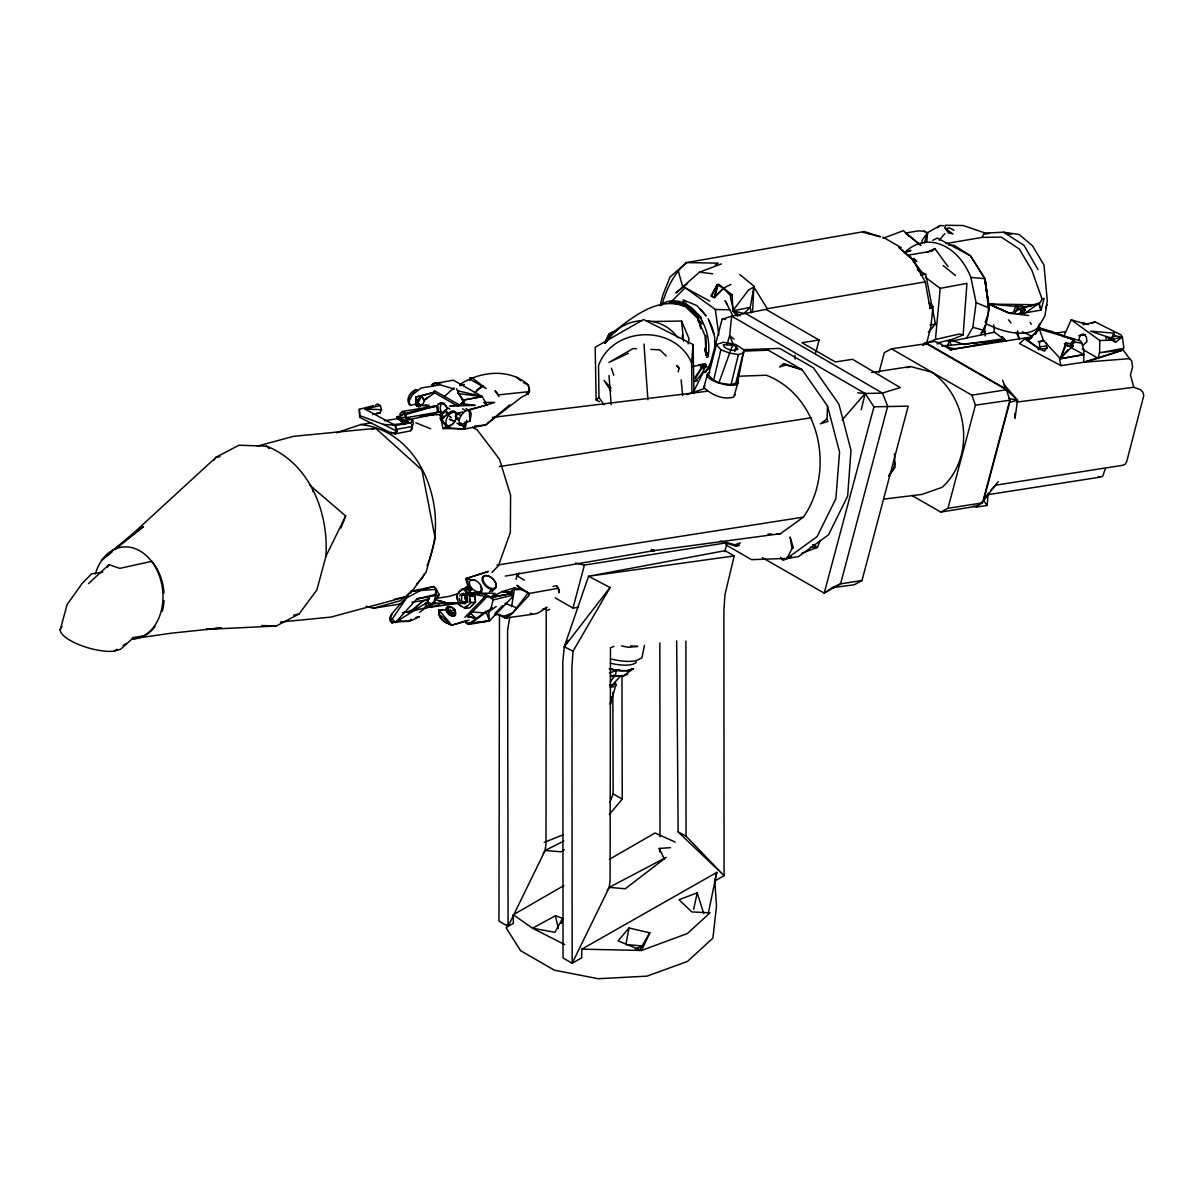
<?xml version="1.0" encoding="UTF-8"?>
<svg xmlns="http://www.w3.org/2000/svg" width="1204" height="1204" viewBox="0 0 1204 1204"><rect width="100%" height="100%" fill="white"/><g stroke="black" fill="none" stroke-linecap="round" stroke-linejoin="round"><path stroke-width="1.5" d="M546.24 607.027L546.014 843.041L545.156 850.43L508.088 926.388L498.968 921.135L499.479 614.296M1031.572 337.797L1024.634 338.896L1019.502 343.546L1060.98 365.625L1083.645 362.253L1083.871 350.093L1080.996 341.123L1061.371 335.179L1071.876 339.212L1051.122 331.22L1041.52 329.023M434.208 392.308L421.535 395.83L416.178 401.79L418.676 406.531L416.132 405.176L415.892 396.959L434.343 392.233M1063.538 336.789L1071.229 319.812L1099.779 340.491L1099.628 352.095L1098.078 358.295L1083.645 362.253L1129.563 358.642L1131.76 360.959L1132.573 367.115L1130.436 374.911L1133.792 387.297L1140.564 389.705L1142.777 392.022L1143.8 395.454L1126.733 461.523L1125.183 464.247L1122.7 465.301L995.798 485.137M392.534 614.025L389.84 617.351A4.726 3.461 82.6 0 0 390.593 621.445L395.499 622.498L416.795 599.005L433.305 595.92L436.269 594.279L436.36 589.358L433.892 586.498L411.256 591.164L405.944 596.296L406.516 598.027L390.593 621.445L391.827 622.829L400.631 620.722M409.059 420.076L406.199 417.698L406.275 414.372L403.641 412.009L402.121 411.497L399.683 414.101L402.648 414.718L403.641 412.009L407.554 422.89M581.562 957.827L581.803 949.158L716.786 872.418L708.298 913.369M467.257 586.679L466.234 592.052C473.955 595.875 483.496 590.893 490.796 597.515L502.158 591.6L512.603 593.316L490.796 597.515L469.771 593.542L469.906 588.831M980.568 334.787C986.768 326.118 988.86 314.59 988.74 303.95L984.556 278.335L988.815 306.328L985.038 278.711L970.439 255.76L954.019 245.225L948.526 245.059M826.997 418.841L820.421 423.853L827.946 421.355L826.997 418.841L827.509 406.034L802.075 369.673L768.272 350.198L744.027 351.071M455.413 613.002C456.331 608.923 451.545 606.696 448.114 606.485L447.09 611.858L453.923 616.012L455.413 613.002A4.53 2.664 44 0 1 451.651 613.604C450.281 610.217 444.186 611.346 450.04 612.46M466.174 592.91L467.062 586.875C462.772 591.42 467.799 596.657 472.871 596.401L472.871 593.602M480.486 585.671L481.856 591.299L480.095 593.136L469.771 593.542L466.234 592.052L473.067 596.206L473.729 594.219L470.704 594.535L473.067 596.206M474.572 593.798L475.52 602.015L469.936 607.779L465.195 608.426L458.272 604.363L457.279 595.423M469.394 601.91L469.5 597.229M682.292 338.384L682.442 334.772M709.863 372.337A16.103 5.553 14.9 0 0 711.594 379.997L718.833 382.977L731.024 384.633L735.81 383.128L744.027 349.822L735.463 344.419L723.258 342.267L716.455 344.51L708.509 375.106L713.596 380.329L718.833 382.977L727.05 385.069A16.103 5.538 14.9 0 0 737.917 380.75L744.027 349.822M752.59 312.062L753.854 287.003L748.361 290.179L732.769 310.903L737.706 316.456M390.593 621.445L390.969 614.883L411.256 591.164L436.36 589.358M461.824 594.987L461.463 601.172L466.098 602.166A4.44 3.266 82.3 0 0 466.46 595.995A4.44 3.266 82.3 0 0 461.824 594.987L465.481 595.86A4.44 3.266 82.3 0 1 466.354 594.385M391.104 432.206L394.837 433.937A4.726 3.461 79.6 0 0 396.989 431.303L395.559 425.494L392.399 424.651L410.624 422.845L412.746 420.346L406.199 417.698L397.124 416.96L403.987 424.636M613.935 646.352L610.458 647.767L610.097 879.989L609.239 887.363L572.171 963.305L563.051 957.963L562.81 661.824L564.285 646.759L588.56 576.264L610.082 587.507L573.059 651.183L571.915 667.076L572.171 963.305L581.863 957.707M981.531 332.695L986.588 323.906A52.63 26.714 30.2 0 0 1038.465 327.217L1044.982 315.614L1047.299 300.503L1043.958 264.94L1032.43 245.736L1019.141 234.479L1003.549 232.191L983.939 233.185L982.118 237.384L945.817 243.584M1105.979 338.956L1106.16 336.503L1090.403 331.145L1113.971 333.177L1114.678 335.856L1110.509 339.874L1106.16 336.503L1111.864 337.993L1115.732 342.087L1122.384 336.985L1120.984 334.862L1094.602 321.679L1091.772 323.409M947.984 341.108L963.14 334.938L966.947 283.361L940.204 288.358L925.394 277.341M691.954 392.639L691.638 362.855L693.022 344.555L643.598 319.512L595.182 347.264L596.146 399.954L599.457 401.624M718.848 284.385L732.228 294.905C727.321 293.836 734.335 306.343 732.769 310.903L740.475 315.659M435.457 593.482L434.659 603.505L429.181 605.266L419.534 612.354M373.556 405.613L359.319 409.285L359.62 417.367L392.549 433.636L396.989 431.303L394.701 425.102L364.857 409.059L380.389 405.582L381.442 409.676L379.892 413.092L372.683 414.582M705.589 364.496L700.532 367.295M408.156 612.159L425.283 607.809L425.704 603.053M973.359 506.116L976.504 507.034L987.129 505.469L988.243 492.993M926.869 343.095L935.448 339.453L940.204 288.358M448.114 609.284L447.903 611.256L448.114 606.485L448.174 607.885A4.53 2.664 44 0 1 451.936 607.298M926.674 241.718L927.712 232.568L940.113 225.539L943.725 225.705M707.786 373.436L703.828 387.432C711.097 394.626 723.499 400.435 733.703 397.034L737.691 383.715M716.786 872.418L714.77 881.132L716.515 906.055L712.903 938.112L687.469 961.454L646.999 976.143L598.192 978.717L554.382 970.168L520.595 950.693L506.463 928.359L506.899 924.702M611.226 696.935L610.293 704.385L615.65 685.753M905.619 251.711A58.003 42.682 80.3 0 1 970.86 277.417L985.038 278.711L988.951 307.923L988.228 313.777L985.188 322.371M449.86 428.037L442.921 428.489L452.418 424.214L454.721 421.265A8.594 4.966 -60 0 0 455.654 412.039L453.773 410.88L451.214 411.271L441.206 419.504L442.921 428.489L465.15 428.925L485.528 425.027L521.392 397.26L527.954 393.919L529.399 389.163L528.165 384.889C509.458 367.702 479.388 371.449 459.808 384.588M966.33 338.565L972.847 327.353L976.128 302.671L970.86 277.417M1002.676 380.223L1004.286 384.798L1017.515 400.149L1015.047 418.3L1014.806 413.408M433.801 594.761L438.692 595.935L435.442 595.047L435.848 588.47L438.933 594.324L438.692 595.935L432.191 603.941L425.283 607.809L429.948 595.589M921.782 243.374L922.339 239.867L927.712 232.568L924.281 243.057M509.743 617.517L507.591 630.264L508.088 926.388L512.934 923.588M511.565 606.605L514.319 590.231M516.155 579.32L517.073 573.856M688.131 343.923L689.034 338.67L681.599 321.047L652.734 321.498M428.594 606.349L425.283 607.809L431.649 606.982L432.191 603.941L438.933 594.324M506.463 928.359L507.065 924.973M734.876 395.514L735.087 394.355M449.543 614.928L446.895 612.053L447.918 606.681L449.543 614.928L453.727 616.207L454.751 610.834M451.651 613.604L453.923 616.012L454.811 609.976M629.045 927.998L625.854 944.568L642.063 945.892L649.829 932.844L629.045 927.998L618.043 940.866L641.551 950.468L687.439 933.491L710.014 912.813L691.803 911.91L679.026 899.719L697.221 892.826L703.738 913.61M466.851 420.166L465.15 428.925L444.577 427.766L447.181 426.487L441.206 419.504L448.535 413.153M610.563 675.429L615.199 676.257L616.388 670.372L619.804 670.026M644.441 645.374L641.913 657.866L635.742 660.815A31.138 10.731 14.9 0 1 611.767 659.145M456.903 423.221L459.943 425.147L470.117 420.873L471.2 413.785L470.282 411.362L465.933 408.607M693.654 909.321L697.221 892.826M453.923 616.012L455.232 610.112L453.547 608.426M467.062 586.875L465.752 592.774L472.871 596.401M1078.874 340.506L1080.018 335.269L1083.374 333.99L1086.399 336.954L1086.911 341.74L1083.043 345.262M1105.438 468.506L1102.789 476.047L1100.305 477.115L988.108 494.648M713.596 380.329L720.865 349.807L716.455 344.51M861.236 409.751L865.164 393.497L731.656 316.11L722.099 319.286L709.201 368.319M731.024 384.633L738.398 354.623L743.876 352.877M718.472 284.279L717.313 284.656L714.168 297.554L724.311 287.651M561.335 923.513L562.629 918.351L555.435 915.732L532.529 928.209L513.325 914.754L563.818 885.617M661.824 305.425C666.173 289.396 673.683 273.579 686.491 262.592L864.201 231.559L880.5 236.797L868.355 233.666M926.613 343.411L930.812 327.142L933.01 306.508L929.157 303.017M660.033 305.801L662.847 294.965L670.041 277.04L686.491 262.592L718.261 263.119L715.176 265.196M714.86 297.253L718.141 284.565M490.645 609.359L492.903 600.841M762.388 557.678L824.198 593.136L832.13 587.702L854.298 584.783L861.989 580.509L908.192 406.154L873.953 406.817L865.164 393.497L857.82 392.82M894.903 463.073L893.097 469.891L888.868 475.731M938.006 342.809L949.775 339.949L964.058 344.374L1002.195 338.971L1002.089 336.864L1002.195 338.971L1005.882 340.898L1002.616 337.376M518.954 572.833L517.991 576.415L524.462 580.132M555.179 597.846L572.969 608.095L584.407 565.067L727.216 542.703L724.823 551.673M678.168 371.916L679.146 368.304L677.37 365.85M734.214 555.917L588.56 576.264L725.094 550.664L734.214 555.917L725.004 594.46L723.86 610.353L724.086 875.654L714.378 881.253M815.725 352.757L819.096 340.04L765.955 309.398L731.656 316.11L729.624 335.675L726.945 344.57M878.995 372.548L884.293 352.652L891.502 348.844L926.418 343.622L1006.424 389.75L1009.855 400.21L982.539 502.881L974.969 506.493L940.775 512.091L911.834 495.416M873.953 406.817L824.198 593.136L840.558 583.865L861.989 580.509M940.775 512.091L947.984 508.284L975.406 405.176L971.869 395.168L891.502 348.844M976.504 507.034L983.517 500.533L1009.72 402.332L1017.515 400.149L1004.693 388.275L928.028 344.013L924.973 343.065L922.64 345.217M309.91 485.302L345.653 515.959L325.938 556.248L316.878 589.915L299.074 613.98L276.228 626.02L206.14 629.391L220.949 627.901M60.2 630.083L67.093 604.528L81.977 583.699L91.489 573.887L102.882 572.156M734.801 351.628L736.201 346.617L732.694 345.187L723.288 344.78L724.04 346.541A7.525 2.589 14.9 0 0 733.131 350.439L737.947 349.401L736.201 346.617M929.774 305.726L930.135 308.435L933.01 306.508L930.135 308.435L925.244 281.871L913.249 260.395L913.791 258.484L916.711 261.238L913.159 261.765M394.837 433.937L410.564 430.897L412.009 427.194M460.741 423.161L465.15 428.925L463.706 427.134L465.271 421.897M1044.575 329.414L1048.729 331.25L1040.181 327.955L1039.338 329.083L1043.386 340.356L1060.348 358.657L1065.811 343.035L1070.612 343.607L1073.17 345.759L1059.565 359.018L1060.98 365.625M423.943 574.188L422.694 577.649L416.509 584.06M427.059 565.549C450.642 513.386 423.492 431.303 360.824 424.56L336.458 432.793M718.833 382.977L729.684 353.073L738.398 354.623M1038.465 327.217L1039.669 323.891M609.931 802.436L613.137 793.903L612.836 692.42M707.139 356.835L707.801 355.902L704.972 349.04M340.958 527.999L345.653 515.959M1035.455 333.809L1038.841 325.276M1045.644 308.194L1046.998 304.793M947.066 346.632L949.775 339.949L953.839 340.687L994.354 332.199L1005.521 340.311M730.076 351.643L732.694 345.187M470.117 420.873L469.093 410.398L465.782 410.76C461.418 413.98 457.385 419.594 459.943 425.147M481.961 588.651L480.095 593.136L495.055 593.376L490.796 597.515L493.279 599.908L512.633 595.137L511.655 597.906L489.426 620.903L477.175 622.317M1070.07 347.068L1083.931 354.563L1060.348 358.657L1065.991 345.217L1065.811 343.035M801.924 553.223L817.396 547.429L820.33 540.596M1014.114 310.391L1016.326 305.244L1019.186 304.582L1024.529 307.246L1031.693 306.012M416.584 403.611L410.805 405.492L408.848 404.333L408.728 401.835L414.778 390.277L417.337 389.9M412.505 425.509L413.348 423.642L412.746 420.346L410.594 423.356M605.462 341.891L609.254 333.749L617.426 330.107M649.829 932.844L641.551 950.468L581.803 949.158M1035.651 333.944L1039.519 325.742M1015.047 312.935L1017.455 307.878L1016.326 305.244M692.962 393.016L702.745 373.225L710.27 367.792M505.304 576.099L654.63 550.544L780.523 533.673L803.414 517.118C835.365 471.486 820.737 396.206 766.271 375.227L739.301 376.19M730.858 295.883L723.258 288.268L717.313 284.656L710.872 296.033L714.168 297.554L723.258 288.268L731.009 284.355M604.528 343.2L609.254 333.749L615.846 331.266M711.76 295.793L717.313 284.656M606.831 341.71L610.879 333.749L614.747 332.334M792.081 548.512L793.406 548.016L790.065 536.984L792.081 548.512L786.995 558.4L751.552 559.664L725.801 544.825M1070.853 345.548L1073.998 339.438L1039.338 329.083L1027.9 340.296L1039.609 349.01L1044.38 351.116L1046.848 347.956L1046.487 343.17M1021.112 313.838L1024.529 307.246L1039.067 303.167L1041.129 310.105L1017.44 314.124M1113.971 333.177L1110.509 339.874L1122.384 336.985L1123.904 348.302L1099.553 352.757L1123.181 349.988L1129.563 358.642M527.382 392.88L526.479 393.437L528.059 394.28L529.655 391.029L528.165 384.889L523.559 382.706M418.315 402.362L416.418 401.94L418.315 402.362L421.776 395.966L424.32 400.721L423.447 403.34L418.932 406.681L416.418 401.94L421.776 395.966M562.629 918.351L554.954 932.302L532.529 928.209L564.766 944.628M705.348 372.548L712.271 360.116M441.416 382.706L434.388 383.203L432.687 386.198L421.295 387.944L412.987 394.25M1039.413 306.102L1041.129 310.105L1044.049 298.396L1042.077 299.134L1038.856 304.762L1039.067 303.167L1024.559 313.597M1023.234 313.266L1025.071 310.09L1024.529 307.246L988.74 303.95L1009.599 313.266L1028.607 315.523M511.459 591.721L514.499 587.883L502.158 591.6L511.459 591.721L514.499 587.883L521.287 589.524L529.038 593.497L557.828 588.335L559.378 589.96L558.807 592.85L558.521 588.666L556.654 585.686L552.967 586.378M639.384 950.483L642.063 945.892L635.321 948.978M1019.532 313.702L1021.383 310.512L1025.071 310.09M445.736 622.423L451.756 625.162L465.421 620.948L466.068 623.311L469.876 624.259L492.255 607.553M456.527 388.772L463.149 401.564L460.41 404.574L449.709 406.049L474.903 405.387L463.781 403.942L460.41 404.574L474.903 405.387M695.31 378.568L704.054 364.24L701.375 366.573M107.201 567.551L108.992 564.631L119.768 568.378L151.99 561.275A46.369 35.623 80.5 0 1 164 593.105M605.371 343.155L612.475 331.777M987.129 505.469L983.517 500.533L987.295 494.498M573.059 651.183L564.285 646.759L568.303 640.423M543.109 853.576L545.156 850.43L563.803 841.054M607.192 890.509L609.239 887.363L666.188 857.368L625.297 888.763L609.239 887.363M474.647 602.692L471.351 606.124M694.588 378.101L704.054 364.24L701.435 366.633M610.308 682.006L614.642 675.895M888.733 475.866L895.069 467.107L894.452 453.818M463.781 403.942L463.675 399.969L482.247 396.583L486.958 404.92L494.693 402.407L483.767 402.467M213.86 460.274L216.088 457.264L238.934 445.224L266.445 446.142C309.819 463.254 328.767 512.287 325.938 556.248M410.564 593.151L426.141 572.111L435.216 538.429L421.897 469.936L375.723 428.338L293.565 436.33L257.521 446.067M564.285 646.759L610.082 587.507M983.517 500.533L998.206 481.645M398.855 418.209L398.057 419.203L401.489 420.557M465.195 608.426L470.779 602.647L475.52 602.015M692.616 366.513L705.499 364.044L705.98 365.038A42.953 31.62 80.3 0 1 693.685 381.909M1070.612 343.607L1073.998 339.438L1074.69 342.117L1072.373 344.6M939.316 240.183L944.809 233.621M1060.348 358.657L1067.903 349.642M609.284 814.506L622.242 799.125L621.956 675.414M928.329 332.334L935.478 324.117L925.71 274.241L917.418 270.057M842.123 419.955L865.164 393.497L882.427 393.076L900.246 387.583L852.507 359.289L835.365 361.983L801.969 342.719L819.096 340.04M735.81 383.128L737.917 380.735M445.585 409.691L440.228 415.651L442.741 420.407M442.139 418.962L440.483 415.801L445.826 409.827L447.497 412.987M467.257 588.124L462.517 588.771L458.89 592.082L456.933 594.535L457.084 599.532M434.388 383.203L431.499 384.949L432.687 386.198L439.701 384.663M609.495 685.046L612.204 685.016L620.843 675.85M990.757 490.329L995.783 485.001M495.025 613.423L502.565 605.582M404.138 596.868L400.42 600.706L373.18 608.276L366.121 606.259M464.894 617.321L485.453 596.04M489.321 592.052L491.879 589.388L494.468 589.057A8.594 5.042 44 0 0 491.653 577.92A8.594 5.042 44 0 0 482.067 579.154A8.594 5.042 44 0 0 491.879 589.388M467.483 616.975L486.762 597.033M491.894 591.721L494.468 589.057M947.984 266.611L934.846 248.566L932.483 250.989L909.396 254.962M491.909 572.442L498.381 565.805L510.346 532.514L510.586 495.265L499.434 459.16L477.175 429.858L472.495 427.179M131.01 639.911L120.596 649.242L113.944 651.198A32.327 10.4 16.1 0 1 74.799 642.816A32.327 10.4 16.1 0 1 62.187 626.682M1040.181 327.955L1027.9 340.296L1030.955 338.279M671.967 300.97L685.211 287.771L709.758 301.09M413.965 609.585L421.249 602.361L427.134 599.351M88.494 583.639L108.992 564.631M411.121 619.172L408.668 621.414L396.688 621.565L391.827 622.829M596.146 399.954L598.975 397.395L598.538 365.565C612.896 325.832 674.947 324.026 691.638 362.855M219.685 456.301L216.088 457.264L134.667 532.063L114.756 549.054M444.276 396.583L454.028 387.869M721.392 263.932L699.434 272.179L675.835 292.948L687.379 283.798M703.919 386.755L704.927 385.867M111.912 551.477L101.964 559.98L111.957 551.929M421.249 602.361L412.837 609.48L406.681 612.565M783.669 363.593L779.575 367.009L785.866 364.917L802.075 369.673L783.669 363.593L785.866 364.917M509.864 404.74L485.528 425.027L474.617 426.081M984.661 234.088L989.417 233.365M458.664 405.688L464.383 401.067M474.376 392.956L482.939 386.017M114.816 549.626L143.381 526.645L113.056 549.972M705.258 364.345L705.98 365.038L702.594 366.573M937.374 227.752L940.113 225.539M463.675 399.969L464.428 401.76L463.149 401.564M476.558 390.141L482.473 385.656M434.509 392.895L424.019 400.556L421.535 395.83L415.892 396.959L416.132 405.176L428.759 406.079M611.587 333.433C632.16 317.826 657.369 295.612 685.226 306.493L697.628 318.308L705.062 335.931L706.266 355.346L705.032 350.048M615.199 676.257L622.98 676.151L633.454 668.626L627.254 670.703L616.388 670.372L609.269 668.777M564.255 849.693L561.214 851.83L545.156 850.43M488.749 611.752L489.426 620.903L470.538 623.13L468.085 624.409L485.995 611.361L488.749 611.752L496.214 606.56M414.778 390.277L409.781 395.108L408.728 401.835L410.805 405.492M423.778 400.029L428.368 396.944M415.937 617.366L419.519 616.689L410.173 621.053L396.688 621.565L427.616 602.045L428.805 598.719L425.975 599.893M726.81 303.649L725.079 300.654L732.83 315.659M113.944 651.198L117.029 649.257M123.199 645.389L126.285 643.463M409.36 419.489L434.283 414.432L438.271 412.084L435.983 405.883L402.121 411.497M375.332 405.146L377.379 403.942L380.389 405.582M609.435 859.295L655.051 832.972L675.278 842.108M447.09 611.858L448.776 610.91M459.206 591.721L461.96 590.186M464.714 607.147L467.468 605.612M406.516 598.027L421.234 590.095L433.892 586.498M512.603 593.316L490.796 597.515L494.242 596.552M433.034 407.449L435.983 405.883L403.912 413.649M408.337 612.565L412.551 610.323M932.769 240.318L937.299 238.076L970.439 255.76L983.608 276.83M923.393 345.066L926.418 343.622M926.403 252.569L934.846 248.566M610.277 669.289L620.241 670.884L629.526 670.493L633.454 668.626L627.615 670.583M629.526 670.493L633.439 668.656M628.413 353.284L608.938 362.389L633.093 348.558L636.645 348.724M683.18 305.936L686.566 304.386L698.877 317.329L685.994 305.048L670.899 301.647L686.566 304.386L688.011 307.833L686.566 304.386L683.195 305.921M832.13 587.702L840.558 583.865L887.679 406.199L882.427 393.076L745.833 313.597M454.194 610.067L449.995 611.256M1043.386 340.356L1039.504 342.026L1039.609 349.01L1024.634 338.896M1009.735 313.552L1024.529 307.246M905.92 252.328L910.781 250.281M546.33 610.789L549.807 609.359M402.949 423.086L397.124 416.96L402.648 414.718M609.405 673.187L616.388 670.372L611.391 668.792M443.764 402.994L437.85 403.987L438.121 410.609L441.672 413.544L436.977 411.046M701.751 368.77L706.898 366.693M544.238 842.379L563.276 834.733M613.98 675.068L610.488 676.452L622.98 676.151M622.98 676.151L627.72 674.3M542.477 609.299L547.113 607.508L537.345 613.408L532.74 614.281L505.033 618.073L498.05 614.446L494.423 615.109M883.044 238.302L903.497 230.641L909.05 236.511M791.6 557.091L783.006 560.312L780.523 557.527M724.612 542.026L734.891 544.795L740.294 542.869L736.156 546.27L726.117 542.959M687.063 394.611L704.475 388.471M907.033 367.687L910.39 366.513L931.655 372.111C968.166 397.139 975.857 456.978 942.025 487.364L921.888 494.438L883.555 499.133M702.263 367.401L705.604 366.257M455.774 413.965L460.696 412.34M444.577 427.766L449.724 426.081M1083.645 362.253L1123.181 349.988L1098.078 358.295L1082.215 349.145M941.995 345.984L1004.347 340.265L1005.882 340.898L1002.195 338.971M455.849 413.995L462.772 411.979M467.95 410.459L486.958 404.92L484.836 403.28M420.362 597.967L416.795 599.005L436.269 594.279M459.175 593.421L448.866 596.432L435.938 598.448M435.983 405.883L406.275 414.372M1082.908 324.613L1094.903 322.19M739.316 545.397L736.156 546.27L734.891 544.795M465.767 621.339L451.756 625.162C445.48 622.573 437.519 618.239 438.933 610.172L440.604 609.886M408.337 596.161L330.859 617.11L280.442 622.016M468.898 409.646L486.958 404.92M503.919 616.328L512.799 612.821L529.143 595.243L529.038 593.497L527.352 592.067L527.683 593.497L512.799 612.821L506.959 617.998L505.033 618.073L503.919 616.328L498.05 614.446M459.913 385.701L464.368 384.588L459.838 385.069M431.649 606.982L464.714 602.527L434.659 603.505L448.595 603.445L434.403 599.291M950.754 341.394L953.839 340.687M935.448 339.453L959.663 333.959L963.14 334.938M471.682 590.261L469.274 587.341L465.888 578.642L488.267 571.448L465.888 578.642L469.771 593.542L474.737 592.413L477.837 593.391M469.048 620.12L465.421 620.948L468.597 623.19L472.028 622.844M396.688 621.565L400.164 620.782M216.088 457.264L219.685 456.482M372.126 429.136L375.723 428.338M293.671 615.169L299.074 613.98M393.949 599.336L404.74 596.958M712.196 296.064L714.168 297.554M905.393 251.862L910.66 250.778M732.228 294.905L732.769 310.903L750.227 307.381L753.854 287.003L767.294 308.691L925.244 281.871M693.7 380.961L696.981 380.344M425.283 607.809L439.626 605.13M445.013 604.122L448.595 603.445L438.437 600.585M397.124 429.256L412.31 426.457L411.753 424.44M1059.565 359.018L1083.931 354.563M406.199 417.698L438.271 412.084M395.559 425.494L410.624 422.845M920.548 275.144L925.71 274.241M930.12 325.035L935.478 324.117M469.876 624.259L489.426 620.903L485.995 611.361M698.696 364.797L702.263 364.18M981.215 332.439L984.887 331.807M942.235 346.135L945.396 345.593A12.883 6.547 30.2 0 0 956.744 348.543L1004.347 340.265L1002.089 336.864M921.015 245.586L905.814 232.974L918.095 230.897L924.251 231.213L927.336 232.884M924.973 343.065L934.214 341.515L938.021 342.448L951.687 350.319M402.347 612.655L412.581 610.955M432.507 383.88L453.411 380.193L482.247 396.583L463.42 400.149L458.272 393.588L457.911 390.788L482.247 396.583L458.272 393.588M132.485 637.668L144.6 635.712A46.369 35.623 80.5 0 0 155.09 626.441M439.024 614.251L451.756 625.162L438.933 610.172L443.147 609.495M360.824 424.56L371.675 422.815M384.332 420.798L398.81 418.48M1038.134 349.596L1047.314 348.137M949.836 349.762L1032.31 336.819M1056.134 333.087L1065.299 331.657M1078.769 335.72L1085.692 334.637M871.636 372.548L910.39 366.513M499.344 466.58L811.361 417.728M971.869 395.168L1006.424 389.75M496.966 565.097L803.414 517.118M947.984 508.284L982.539 502.881M373.18 608.276L400.872 603.941M411.949 602.211L428.564 599.607M572.969 608.095L578.537 607.222M1039.338 346.978L1046.727 345.834M504.566 616.719L508.178 616.162M469.274 587.341L469.771 593.542L473.277 593.015M469.771 593.542L473.699 592.97M936.953 343.802L940.625 343.26M975.406 405.176L1009.855 400.21M131.462 638.918L171.45 633.169L221.431 627.931M419.699 416.509L434.283 414.432M1016.402 402.121L1133.792 387.297M417.848 406.546L419.79 406.305L416.539 405.748L416.313 401.745L416.795 405.898M492.27 417.442L707.636 391.195M693.609 381.141L697.312 380.735M529.083 391.646L498.606 394.852L494.979 390.713L498.998 396.522M1038.134 341.59L1043.717 341.003M444.652 603.972L464.714 602.527M964.058 344.374L967.745 344.103M973.284 343.712L976.986 343.456M659.897 852.011L659.295 848.429L670.477 847.676M669.243 302.43L674.315 302.144M438.933 610.172L445.375 609.826M744.253 349.672L779.695 348.407L813.498 367.882L838.932 404.243L850.987 450.296L847.661 496.153L828.502 534.847L798.418 556.609L786.995 558.4L817.08 536.638L835.862 498.697L839.564 452.087L827.509 406.034M767.941 534.124L771.538 533.989M776.926 533.793L780.523 533.673M787.22 557.016L790.953 556.88M1099.779 340.491L1112.646 340.19L1115.732 342.087L1113.128 340.973M512.618 589.704L521.287 589.524L516.907 585.31L529.038 593.497M654.63 550.544L651.244 550.604L654.63 550.544L651.349 549.4M982.118 237.384L1001.322 237.143L1019.306 249.032L1031.858 270.268L1042.077 299.134M411.256 591.164L414.913 591.119M376.777 413.107L379.892 413.092M431.167 414.688L441.808 414.673M416.132 405.176L429.015 405.251M989.041 304.115L1009.599 313.266L989.041 304.115L1037.005 304.732M722.099 319.286L725.545 319.346M724.492 288.283L723.258 288.268C725.44 287.756 722.761 287.335 724.341 288.644M685.211 287.771L715.357 309.488L729.774 309.804M449.724 607.614L451.199 607.659M452.388 613.242L453.863 613.272M261.554 625.523L276.228 626.02M1008.004 234.058L1011.721 234.193M364.857 409.059L381.442 409.676M650.897 349.416L659.807 349.837L666.248 355.993M810.518 547.067L817.396 547.429L814.521 545.246M359.755 415.621L383.308 424.38L394.701 425.102M630.55 645.886L637.789 646.413L628.669 647.331L621.49 645.901M472.073 611.813L485.061 613.122M392.399 424.651L395.966 425.027M440.483 415.801L443.448 416.117M699.434 272.179L712.678 273.79M1114.678 335.856L1122.384 336.985M1074.69 342.117L1082.396 343.245M444.005 412.957A4.44 3.266 80 0 1 440.799 410.564A4.44 3.266 80 0 1 440.739 405.883L440.032 403.099L444.171 403.776L446.729 407.253L449.86 409.134M1109.32 339.573L1112.646 340.19L1111.864 337.993M476.543 618.179L468.025 616.598L474.632 618.103M1008.606 398.419L1017.515 400.149M1071.229 319.812L1085.361 323.936M732.769 310.903L744.072 313.371L750.227 307.381L751.356 312.859M671.034 302.49L685.798 305.831L698.395 317.826L700.653 328.557M863.148 232.327L868.731 233.621M720.188 541.078L727.216 542.703M575.632 563.036L584.407 565.067M972.847 327.353L983.803 330.272M1098.214 476.543L1100.305 477.115M435.547 383.414L454.314 389.088M475.249 580.463L465.888 578.642L468.13 581.577M526.479 393.437L528.059 394.28M1088.627 324.613L1082.02 322.431L1084.638 324.583M440.032 403.099L443.132 404.138A4.44 3.266 80 0 1 446.85 409.42L446.729 407.253M985.7 233.215L963.14 225.524L945.396 225.283L944.794 228.128L953.026 233.982L948.3 232.839L945.682 228.685L949.173 227.782L954.065 230.28M720.865 349.807L729.684 353.073M504.973 603.279L517.223 608.05M415.801 422.754L430.641 428.774M976.128 302.671L988.951 307.923M405.628 424.004L397.124 416.96L408.472 421.641M432.191 603.941L427.616 602.045L429.181 605.266M683.074 299.841L697.011 305.665L706.131 315.99A40.816 30.04 80.3 0 0 699.991 309.067M530.272 613.212L532.74 614.281M1022.407 331.777L1032.43 336.443M383.308 424.38L396.989 431.303M426.005 405.236L430.701 407.735M678.138 831.934L686.054 836.148L724.086 875.654L678.138 831.934L676.678 640.995M465.451 590.863L462.517 588.771M1064.306 343.862L1069.212 346.541M1064.833 343.938L1068.008 345.714M397.124 416.96L407.885 422.95M452.072 612.52L450.582 611.692L450.311 609.615M434.388 390.698L459.627 405.026M456.196 417.337L459.401 419.158L456.406 417.306M613.137 793.903L622.242 799.125M882.803 237.037L901.134 247.603M433.485 392.143L457.716 406.109M462.562 408.893L465.782 410.76M812.61 544.599L817.396 547.429M457.686 413.815L460.831 415.681M442.139 420.542L440.092 417.893L440.845 419.76M445.299 425.343L441.206 419.504L447.181 426.487M446.895 612.053L453.727 616.207M1003.549 232.191L1024.032 245.345L1038.044 269.606M1017.455 307.878L1021.383 310.512M924.251 231.213L927.02 233.094M907.831 254.902L910.796 257.024M913.746 259.131L916.711 261.238M734.004 339.107L729.624 335.675L733.206 344.148M905.814 232.974L919.69 244.487M943.093 265.512L955.509 275.535M739.723 274.497L754.261 286.432M912.512 259.417L898.831 247.362L913.249 260.395M469.68 612.61L476.287 618.48M516.727 377.243L520.7 380.795M266.445 446.142L269.169 448.595M676.558 365.835L679.146 368.304M458.649 603.896L461.222 606.47M392.098 618.946L395.499 622.498M611.03 388.094L604.122 380.509L610.91 390.969M449.393 610.819L450.732 612.324M1008.47 319.843L1011.014 322.898M417.382 402.286L419.308 404.755L418.781 403.641L418.932 406.681M458.528 420.271L455.232 415.937L457.324 418.706M460.515 422.92L463.706 427.134M913.655 260.922L923.257 274.361M492.195 596.763L493.279 599.908M598.975 397.395L603.972 404.785M466.038 592.263L467.438 594.46M1030.233 322.461L1031.241 324.358M659.295 848.429L664.518 859.475M556.654 585.686L557.828 588.335M1016.191 332.199L1019.066 338.715M706.808 352.471L708.253 355.902L707.184 357.302L708.253 355.902A42.953 31.62 80.3 0 0 695.716 311.821A42.953 31.62 80.3 0 0 661.493 304.145M708.283 318.759L714.649 336.518L714.8 348.558M611.391 368.243L613.799 375.242M678.228 270.84L682.743 286.898M474.587 594.159L475.384 599.983M469.59 597.801L470.779 602.647M697.628 318.308L698.455 321.829M555.435 915.732L558.325 928.48M704.776 348.197L706.266 355.346L705.95 335.735M949.775 339.949L950.814 344.991M1017.621 330.995L1019.261 339.588M715.357 309.488L718.833 334.998M1004.286 384.798L1004.693 388.275M985.038 278.711L988.665 310.165M681.133 379.907L682.683 395.559M681.599 321.047L683.586 341.289M993.646 324.854L994.354 332.199M359.319 409.285L360.071 417.201M445.826 409.827L446.127 413.138M611.18 404.619L609.013 375.588M643.989 344.073L647.902 399.758M984.616 326.103L985.203 335.991M312.619 487.755L312.784 491.458M693.022 344.555L694.016 393.618M795.016 355.376L795.061 359.093M685.889 641.13L686.054 836.148M659.837 643.011L659.988 836.735M513.325 914.754L513.325 923.528M95.417 573.962A46.369 34.585 82.3 0 1 134.532 548.437A46.369 34.585 82.3 0 1 162.991 597.59A46.369 34.585 82.3 0 1 133.132 639.113M164.015 600.54A46.369 35.623 80.5 0 1 162.284 611.316M700.231 321.287A32.538 23.945 80.3 0 1 702.067 324.117M682.683 301.572A40.816 30.04 80.3 0 1 686.175 301.963M708.9 320.445A40.816 30.04 80.3 0 1 714.077 334.291M698.139 314.394A34.675 25.525 80.3 0 1 701.706 318.247M609.6 337.857A40.816 38.031 -4.7 0 1 642.033 320.655M645.69 320.64A40.816 38.031 -4.7 0 1 677.897 337.842M453.11 608.818A5.9 3.477 44 0 1 454.013 616.147A5.9 3.477 44 0 1 446.217 610.624A5.9 3.477 44 0 1 451.003 607.343M474.677 594.987A5.9 3.477 44 0 1 466.776 593.301A5.9 3.477 44 0 1 468.01 586.86M474.873 594.791A5.9 3.477 44 0 1 466.971 593.105A5.9 3.477 44 0 1 468.206 586.664M472.811 595.002A4.53 2.664 44 0 1 469.048 595.589M465.572 589.885A4.53 2.664 44 0 1 466.354 588.982M465.602 599.968A5.373 3.943 82.3 0 1 465.481 595.333M462.592 603.821A5.373 3.943 82.3 0 1 459.371 598.403M459.702 596.115A5.373 3.943 82.3 0 1 466.354 595.544A5.373 3.943 82.3 0 1 464.353 603.926M467.874 602.226A4.44 3.266 82.3 0 1 465.211 597.756M408.743 403.054A7.51 4.349 -60 0 1 409.556 394.987A7.51 4.349 -60 0 1 416.148 390.412M412.31 426.457A4.726 3.461 79.6 0 1 411.031 430.535M447.888 623.16A7.51 4.41 44 0 1 441.341 619.187A7.51 4.41 44 0 1 439.385 612.821M616.102 683.842A12.777 4.41 14.9 0 1 609.946 687.002M615.093 682.337A11.378 3.913 14.9 0 1 612.219 685.016M636.434 662.125A26.849 9.256 14.9 0 1 610.413 663.208M469.876 378.131L469.44 380.359L470.899 379.742L486.19 388.531L471.938 377.755L469.876 378.131M1073.17 345.759L1071.891 346.526L1065.991 345.217L1073.17 345.759M473.097 579.771L470.884 580.087A7.525 4.41 44 0 0 472.69 589.147A7.525 4.41 44 0 0 481.6 590.065A7.525 4.41 44 0 0 475.821 580.584L473.097 579.771M454.962 421.37L449.513 419.398L454.962 421.37M451.018 417.637L449.875 416.539L451.018 417.637M483.286 580.84A7.946 4.665 44 0 0 494.438 588.184A7.946 4.665 44 0 0 490.886 577.198A7.946 4.665 44 0 0 483.286 580.84M451.38 425.178A7.525 4.349 -60 0 0 455.774 413.303A7.525 4.349 -60 0 0 446.564 418.872A7.525 4.349 -60 0 0 451.38 425.178"/></g></svg>
